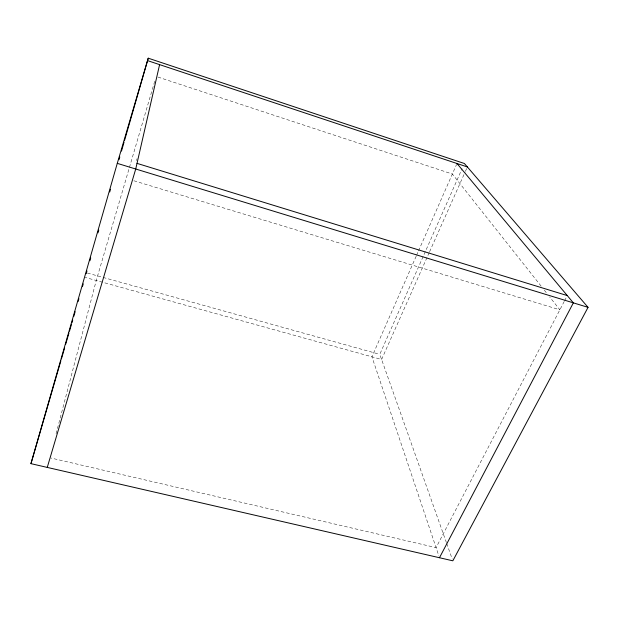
<?xml version="1.0" encoding="UTF-8"?>
<svg xmlns="http://www.w3.org/2000/svg" width="619" height="619" viewBox="0 0 619 619"><rect width="100%" height="100%" fill="white"/><g stroke="black" fill="none" stroke-linecap="round" stroke-linejoin="round"><path stroke-width="0.46" stroke-dasharray="3.1 2.32" d="M136.59 160.576L137.023 158.712M56.074 433.764L96.247 280.484L129.147 168.391M129.417 167.463L154.704 81.306M416.2 256.181L371.918 356.799L438.856 555.908M416.587 255.299L418.142 251.763M418.529 250.881L456.605 164.375M446.4 542.592L379.78 354.339L462.045 168.801M429.199 252.614L381.598 359.484L85.128 277.413M429.594 251.732L465.001 172.244M465.395 171.362L467.36 166.952M564.226 301.438L436.078 547.629L50.719 457.975M564.598 300.726L566.4 297.252M87.403 273.056L379.78 354.339M133.882 180.763L559.87 309.81L549.711 296.988M157.961 77.066L452.35 174.032L541.354 286.427M544.333 290.195L546.724 293.213M446.717 543.505L452.203 558.988"/><path stroke-width="0.93" d="M159.601 64.624L135.731 169.01L47.253 467.415M30.95 463.654L117.277 163.362L148.235 58.186L464.397 163.501L588.05 307.349L452.845 560.814L30.95 463.654L60.871 360.807M86.196 273.706L86.993 270.921M89.925 260.731L90.73 257.953M97.964 232.852L98.769 230.059M109.733 191.967L110.53 189.182M118.987 159.748L119.792 156.963M121.494 151.09L124.055 142.138M124.589 140.289L148.235 58.186M61.413 358.95L64.647 347.832M65.722 344.125L68.957 333.007M69.498 331.15L71.378 324.666M71.92 322.816L72.733 320.031M73.808 316.324L75.154 311.697M78.118 301.499L78.93 298.722M82.435 286.674L83.24 283.897M439.475 557.734L573.349 302.853L456.992 163.501M117.277 163.362L588.05 307.349M137.023 163.37L567.275 295.58M147.515 60.608L467.36 166.952"/></g></svg>
